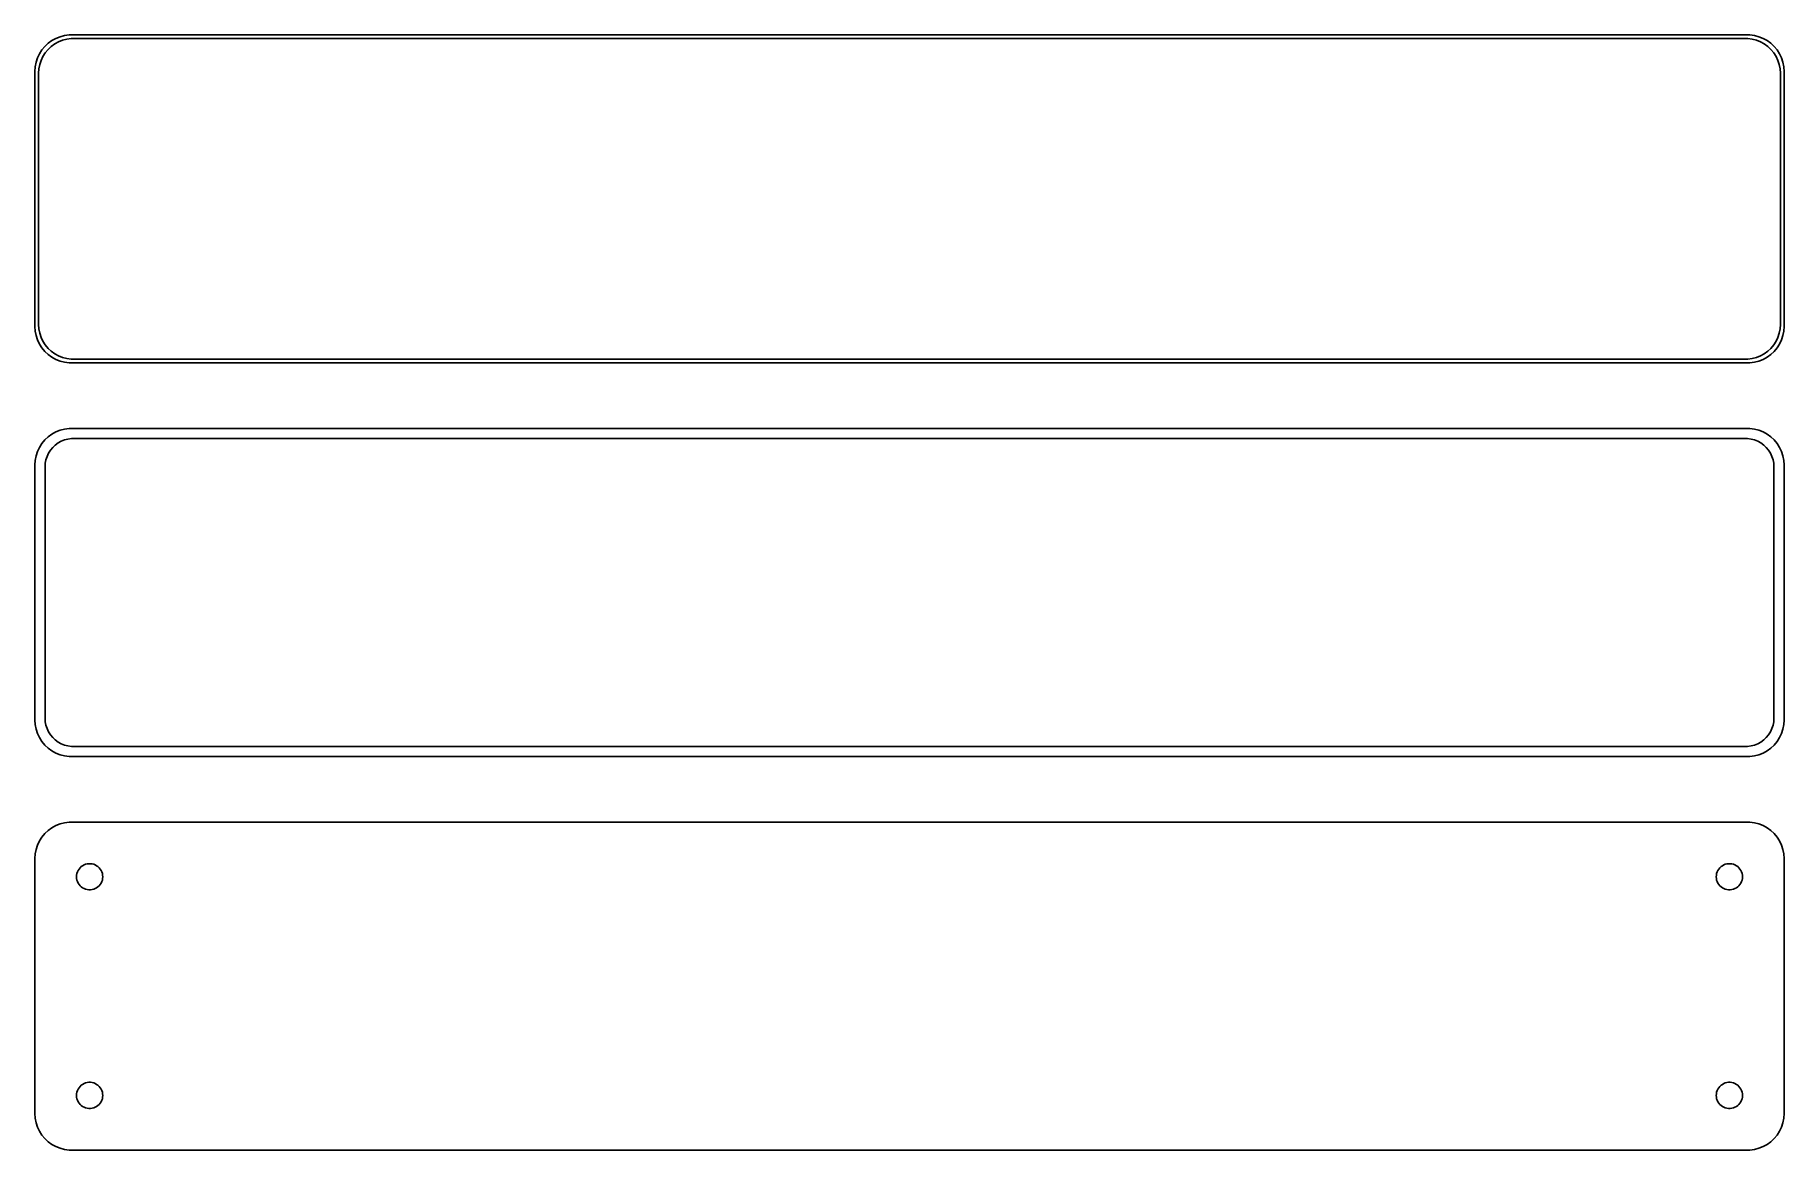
# Model space of a CAD drawing. Header units: metres. Extents: x -120 to 120, y 86 to 238.
import ezdxf

# ---------------------------------------------------------------- set-up
doc = ezdxf.new("R2010")
doc.units = ezdxf.units.M

msp = doc.modelspace()

# ---------------------------------------------------------------- linework, layer by layer
for p, q in [((-117.679, 237.722), (-118.187, 237.353)), ((-117.129, 238.024), (-117.679, 237.722)), ((-116.545, 238.255), (-117.129, 238.024)), ((-116.772, 237.548), (-116.218, 237.768)), ((-115.937, 238.411), (-116.545, 238.255)), ((-116.218, 237.768), (-115.64, 237.916)), ((-115.314, 238.49), (-115.937, 238.411)), ((-115.64, 237.916), (-115.048, 237.991)), ((115.314, 238.49), (-115.314, 238.49)), ((-115.048, 237.991), (115.048, 237.991)), ((115.048, 237.991), (115.64, 237.916)), ((115.937, 238.411), (115.314, 238.49)), ((115.64, 237.916), (116.218, 237.768)), ((116.545, 238.255), (115.937, 238.411)), ((116.218, 237.768), (116.772, 237.548)), ((117.129, 238.024), (116.545, 238.255)), ((117.679, 237.722), (117.129, 238.024)), ((118.187, 237.353), (117.679, 237.722)), ((-119.649, 235.341), (-119.843, 234.743)), ((-119.382, 235.909), (-119.649, 235.341)), ((-119.045, 236.439), (-119.382, 235.909)), ((-119.166, 234.999), (-118.912, 235.538)), ((-118.645, 236.923), (-119.045, 236.439)), ((-118.912, 235.538), (-118.593, 236.042)), ((-118.187, 237.353), (-118.645, 236.923)), ((-118.593, 236.042), (-118.213, 236.502)), ((-118.213, 236.502), (-117.778, 236.91)), ((-117.778, 236.91), (-117.295, 237.261)), ((-117.295, 237.261), (-116.772, 237.548)), ((116.772, 237.548), (117.295, 237.261)), ((117.295, 237.261), (117.778, 236.91)), ((117.778, 236.91), (118.213, 236.502)), ((118.645, 236.923), (118.187, 237.353)), ((118.213, 236.502), (118.593, 236.042)), ((118.593, 236.042), (118.912, 235.538)), ((119.045, 236.439), (118.645, 236.923)), ((118.912, 235.538), (119.166, 234.999)), ((119.382, 235.909), (119.045, 236.439)), ((119.649, 235.341), (119.382, 235.909)), ((119.843, 234.743), (119.649, 235.341)), ((-119.961, 234.127), (-120, 233.5)), ((-120, 233.5), (-120, 198.5)), ((-119.843, 234.743), (-119.961, 234.127)), ((-119.5, 233.25), (-119.463, 233.845)), ((-119.5, 198.75), (-119.5, 233.25)), ((-119.463, 233.845), (-119.351, 234.431)), ((-119.351, 234.431), (-119.166, 234.999)), ((119.166, 234.999), (119.351, 234.431)), ((119.351, 234.431), (119.463, 233.845)), ((119.463, 233.845), (119.5, 233.25)), ((119.5, 233.25), (119.5, 198.75)), ((119.961, 234.127), (119.843, 234.743)), ((120, 233.5), (119.961, 234.127)), ((120, 198.5), (120, 233.5)), ((-120, 198.5), (-119.961, 197.873)), ((-119.961, 197.873), (-119.843, 197.257)), ((-119.843, 197.257), (-119.649, 196.659)), ((-119.463, 198.155), (-119.5, 198.75)), ((-119.351, 197.569), (-119.463, 198.155)), ((-119.166, 197.001), (-119.351, 197.569)), ((-118.912, 196.462), (-119.166, 197.001)), ((119.166, 197.001), (118.912, 196.462)), ((119.351, 197.569), (119.166, 197.001)), ((119.463, 198.155), (119.351, 197.569)), ((119.5, 198.75), (119.463, 198.155)), ((119.649, 196.659), (119.843, 197.257)), ((119.843, 197.257), (119.961, 197.873)), ((119.961, 197.873), (120, 198.5)), ((-119.649, 196.659), (-119.382, 196.091)), ((-119.382, 196.091), (-119.045, 195.561)), ((-119.045, 195.561), (-118.645, 195.077)), ((-118.593, 195.958), (-118.912, 196.462)), ((-118.645, 195.077), (-118.187, 194.647)), ((-118.213, 195.498), (-118.593, 195.958)), ((-117.778, 195.09), (-118.213, 195.498)), ((-118.187, 194.647), (-117.679, 194.278)), ((-117.295, 194.739), (-117.778, 195.09)), ((-116.772, 194.452), (-117.295, 194.739)), ((-116.218, 194.232), (-116.772, 194.452)), ((116.772, 194.452), (116.218, 194.232)), ((117.295, 194.739), (116.772, 194.452)), ((117.778, 195.09), (117.295, 194.739)), ((117.679, 194.278), (118.187, 194.647)), ((118.213, 195.498), (117.778, 195.09)), ((118.187, 194.647), (118.645, 195.077)), ((118.593, 195.958), (118.213, 195.498)), ((118.912, 196.462), (118.593, 195.958)), ((118.645, 195.077), (119.045, 195.561)), ((119.045, 195.561), (119.382, 196.091)), ((119.382, 196.091), (119.649, 196.659)), ((-117.679, 194.278), (-117.129, 193.976)), ((-117.129, 193.976), (-116.545, 193.745)), ((-116.545, 193.745), (-115.937, 193.589)), ((-115.64, 194.084), (-116.218, 194.232)), ((-115.937, 193.589), (-115.314, 193.51)), ((-115.048, 194.009), (-115.64, 194.084)), ((-115.314, 193.51), (115.314, 193.51)), ((115.048, 194.009), (-115.048, 194.009)), ((115.64, 194.084), (115.048, 194.009)), ((115.314, 193.51), (115.937, 193.589)), ((116.218, 194.232), (115.64, 194.084)), ((115.937, 193.589), (116.545, 193.745)), ((116.545, 193.745), (117.129, 193.976)), ((117.129, 193.976), (117.679, 194.278)), ((-119.045, 182.439), (-119.382, 181.909)), ((-118.645, 182.923), (-119.045, 182.439)), ((-118.187, 183.353), (-118.645, 182.923)), ((-117.679, 183.722), (-118.187, 183.353)), ((-117.129, 184.024), (-117.679, 183.722)), ((-117.216, 182.231), (-116.823, 182.517)), ((-116.545, 184.255), (-117.129, 184.024)), ((-116.823, 182.517), (-116.398, 182.751)), ((-115.937, 184.411), (-116.545, 184.255)), ((-116.398, 182.751), (-115.946, 182.93)), ((-115.946, 182.93), (-115.475, 183.051)), ((-115.314, 184.49), (-115.937, 184.411)), ((-115.475, 183.051), (-114.993, 183.112)), ((115.314, 184.49), (-115.314, 184.49)), ((-114.993, 183.112), (114.993, 183.112)), ((114.993, 183.112), (115.475, 183.051)), ((115.937, 184.411), (115.314, 184.49)), ((115.475, 183.051), (115.946, 182.93)), ((116.545, 184.255), (115.937, 184.411)), ((115.946, 182.93), (116.398, 182.751)), ((116.398, 182.751), (116.823, 182.517)), ((117.129, 184.024), (116.545, 184.255)), ((116.823, 182.517), (117.216, 182.231)), ((117.679, 183.722), (117.129, 184.024)), ((118.187, 183.353), (117.679, 183.722)), ((118.645, 182.923), (118.187, 183.353)), ((119.045, 182.439), (118.645, 182.923)), ((119.382, 181.909), (119.045, 182.439)), ((-119.961, 180.127), (-120, 179.5)), ((-119.843, 180.743), (-119.961, 180.127)), ((-119.649, 181.341), (-119.843, 180.743)), ((-119.382, 181.909), (-119.649, 181.341)), ((-118.589, 179.735), (-118.498, 180.212)), ((-118.498, 180.212), (-118.348, 180.674)), ((-118.348, 180.674), (-118.141, 181.114)), ((-118.141, 181.114), (-117.88, 181.524)), ((-117.88, 181.524), (-117.571, 181.899)), ((-117.571, 181.899), (-117.216, 182.231)), ((117.216, 182.231), (117.571, 181.899)), ((117.571, 181.899), (117.88, 181.524)), ((117.88, 181.524), (118.141, 181.114)), ((118.141, 181.114), (118.348, 180.674)), ((118.348, 180.674), (118.498, 180.212)), ((118.498, 180.212), (118.589, 179.735)), ((119.649, 181.341), (119.382, 181.909)), ((119.843, 180.743), (119.649, 181.341)), ((119.961, 180.127), (119.843, 180.743)), ((120, 179.5), (119.961, 180.127)), ((-120, 179.5), (-120, 144.5)), ((-118.619, 179.25), (-118.589, 179.735)), ((-118.619, 144.75), (-118.619, 179.25)), ((118.589, 179.735), (118.619, 179.25)), ((118.619, 179.25), (118.619, 144.75)), ((120, 144.5), (120, 179.5)), ((-120, 144.5), (-119.961, 143.873)), ((-118.589, 144.265), (-118.619, 144.75)), ((-118.498, 143.788), (-118.589, 144.265)), ((118.589, 144.265), (118.498, 143.788)), ((118.619, 144.75), (118.589, 144.265)), ((119.961, 143.873), (120, 144.5)), ((-119.961, 143.873), (-119.843, 143.257)), ((-119.843, 143.257), (-119.649, 142.659)), ((-119.649, 142.659), (-119.382, 142.091)), ((-119.382, 142.091), (-119.045, 141.561)), ((-118.348, 143.326), (-118.498, 143.788)), ((-118.141, 142.886), (-118.348, 143.326)), ((-117.88, 142.476), (-118.141, 142.886)), ((-117.571, 142.101), (-117.88, 142.476)), ((-117.216, 141.769), (-117.571, 142.101)), ((-116.823, 141.483), (-117.216, 141.769)), ((117.216, 141.769), (116.823, 141.483)), ((117.571, 142.101), (117.216, 141.769)), ((117.88, 142.476), (117.571, 142.101)), ((118.141, 142.886), (117.88, 142.476)), ((118.348, 143.326), (118.141, 142.886)), ((118.498, 143.788), (118.348, 143.326)), ((119.045, 141.561), (119.382, 142.091)), ((119.382, 142.091), (119.649, 142.659)), ((119.649, 142.659), (119.843, 143.257)), ((119.843, 143.257), (119.961, 143.873)), ((-119.045, 141.561), (-118.645, 141.077)), ((-118.645, 141.077), (-118.187, 140.647)), ((-118.187, 140.647), (-117.679, 140.278)), ((-117.679, 140.278), (-117.129, 139.976)), ((-117.129, 139.976), (-116.545, 139.745)), ((-116.398, 141.249), (-116.823, 141.483)), ((-116.545, 139.745), (-115.937, 139.589)), ((-115.946, 141.07), (-116.398, 141.249)), ((-115.475, 140.949), (-115.946, 141.07)), ((-115.937, 139.589), (-115.314, 139.51)), ((-114.993, 140.888), (-115.475, 140.949)), ((-115.314, 139.51), (115.314, 139.51)), ((114.993, 140.888), (-114.993, 140.888)), ((115.475, 140.949), (114.993, 140.888)), ((115.314, 139.51), (115.937, 139.589)), ((115.946, 141.07), (115.475, 140.949)), ((115.937, 139.589), (116.545, 139.745)), ((116.398, 141.249), (115.946, 141.07)), ((116.823, 141.483), (116.398, 141.249)), ((116.545, 139.745), (117.129, 139.976)), ((117.129, 139.976), (117.679, 140.278)), ((117.679, 140.278), (118.187, 140.647)), ((118.187, 140.647), (118.645, 141.077)), ((118.645, 141.077), (119.045, 141.561)), ((-117.679, 129.722), (-118.187, 129.353)), ((-117.129, 130.024), (-117.679, 129.722)), ((-116.545, 130.255), (-117.129, 130.024)), ((-115.937, 130.411), (-116.545, 130.255)), ((-115.314, 130.49), (-115.937, 130.411)), ((115.314, 130.49), (-115.314, 130.49)), ((115.937, 130.411), (115.314, 130.49)), ((116.545, 130.255), (115.937, 130.411)), ((117.129, 130.024), (116.545, 130.255)), ((117.679, 129.722), (117.129, 130.024)), ((118.187, 129.353), (117.679, 129.722)), ((-119.649, 127.341), (-119.843, 126.743)), ((-119.382, 127.909), (-119.649, 127.341)), ((-119.045, 128.439), (-119.382, 127.909)), ((-118.645, 128.923), (-119.045, 128.439)), ((-118.187, 129.353), (-118.645, 128.923)), ((118.645, 128.923), (118.187, 129.353)), ((119.045, 128.439), (118.645, 128.923)), ((119.382, 127.909), (119.045, 128.439)), ((119.649, 127.341), (119.382, 127.909)), ((119.843, 126.743), (119.649, 127.341)), ((-119.961, 126.127), (-120, 125.5)), ((-120, 125.5), (-120, 90.5)), ((-119.843, 126.743), (-119.961, 126.127)), ((119.961, 126.127), (119.843, 126.743)), ((120, 125.5), (119.961, 126.127)), ((120, 90.5), (120, 125.5)), ((-114.3, 123), (-114.286, 123.226)), ((-114.286, 122.774), (-114.3, 123)), ((-114.286, 123.226), (-114.243, 123.448)), ((-114.243, 122.552), (-114.286, 122.774)), ((-114.243, 123.448), (-114.174, 123.663)), ((-114.174, 122.337), (-114.243, 122.552)), ((-114.174, 123.663), (-114.077, 123.867)), ((-114.077, 123.867), (-113.956, 124.058)), ((-113.956, 124.058), (-113.812, 124.232)), ((-113.812, 124.232), (-113.647, 124.387)), ((-113.647, 124.387), (-113.464, 124.52)), ((-113.464, 124.52), (-113.266, 124.629)), ((-113.266, 124.629), (-113.056, 124.712)), ((-113.056, 124.712), (-112.837, 124.768)), ((-112.837, 124.768), (-112.613, 124.796)), ((-112.613, 124.796), (-112.387, 124.796)), ((-112.387, 124.796), (-112.163, 124.768)), ((-112.163, 124.768), (-111.944, 124.712)), ((-111.944, 124.712), (-111.734, 124.629)), ((-111.734, 124.629), (-111.536, 124.52)), ((-111.536, 124.52), (-111.353, 124.387)), ((-111.353, 124.387), (-111.188, 124.232)), ((-111.188, 124.232), (-111.044, 124.058)), ((-111.044, 124.058), (-110.923, 123.867)), ((-110.923, 123.867), (-110.826, 123.663)), ((-110.826, 123.663), (-110.757, 123.448)), ((-110.757, 122.552), (-110.826, 122.337)), ((-110.757, 123.448), (-110.714, 123.226)), ((-110.714, 122.774), (-110.757, 122.552)), ((-110.714, 123.226), (-110.7, 123)), ((-110.7, 123), (-110.714, 122.774)), ((110.7, 123), (110.714, 123.226)), ((110.714, 122.774), (110.7, 123)), ((110.714, 123.226), (110.757, 123.448)), ((110.757, 122.552), (110.714, 122.774)), ((110.757, 123.448), (110.826, 123.663)), ((110.826, 122.337), (110.757, 122.552)), ((110.826, 123.663), (110.923, 123.867)), ((110.923, 123.867), (111.044, 124.058)), ((111.044, 124.058), (111.188, 124.232)), ((111.188, 124.232), (111.353, 124.387)), ((111.353, 124.387), (111.536, 124.52)), ((111.536, 124.52), (111.734, 124.629)), ((111.734, 124.629), (111.944, 124.712)), ((111.944, 124.712), (112.163, 124.768)), ((112.163, 124.768), (112.387, 124.796)), ((112.387, 124.796), (112.613, 124.796)), ((112.613, 124.796), (112.837, 124.768)), ((112.837, 124.768), (113.056, 124.712)), ((113.056, 124.712), (113.266, 124.629)), ((113.266, 124.629), (113.464, 124.52)), ((113.464, 124.52), (113.647, 124.387)), ((113.647, 124.387), (113.812, 124.232)), ((113.812, 124.232), (113.956, 124.058)), ((113.956, 124.058), (114.077, 123.867)), ((114.077, 123.867), (114.174, 123.663)), ((114.174, 123.663), (114.243, 123.448)), ((114.243, 122.552), (114.174, 122.337)), ((114.243, 123.448), (114.286, 123.226)), ((114.286, 122.774), (114.243, 122.552)), ((114.286, 123.226), (114.3, 123)), ((114.3, 123), (114.286, 122.774)), ((-114.077, 122.133), (-114.174, 122.337)), ((-113.956, 121.942), (-114.077, 122.133)), ((-113.812, 121.768), (-113.956, 121.942)), ((-113.647, 121.613), (-113.812, 121.768)), ((-113.464, 121.48), (-113.647, 121.613)), ((-113.266, 121.371), (-113.464, 121.48)), ((-113.056, 121.288), (-113.266, 121.371)), ((-112.837, 121.232), (-113.056, 121.288)), ((-112.613, 121.204), (-112.837, 121.232)), ((-112.387, 121.204), (-112.613, 121.204)), ((-112.163, 121.232), (-112.387, 121.204)), ((-111.944, 121.288), (-112.163, 121.232)), ((-111.734, 121.371), (-111.944, 121.288)), ((-111.536, 121.48), (-111.734, 121.371)), ((-111.353, 121.613), (-111.536, 121.48)), ((-111.188, 121.768), (-111.353, 121.613)), ((-111.044, 121.942), (-111.188, 121.768)), ((-110.923, 122.133), (-111.044, 121.942)), ((-110.826, 122.337), (-110.923, 122.133)), ((110.923, 122.133), (110.826, 122.337)), ((111.044, 121.942), (110.923, 122.133)), ((111.188, 121.768), (111.044, 121.942)), ((111.353, 121.613), (111.188, 121.768)), ((111.536, 121.48), (111.353, 121.613)), ((111.734, 121.371), (111.536, 121.48)), ((111.944, 121.288), (111.734, 121.371)), ((112.163, 121.232), (111.944, 121.288)), ((112.387, 121.204), (112.163, 121.232)), ((112.613, 121.204), (112.387, 121.204)), ((112.837, 121.232), (112.613, 121.204)), ((113.056, 121.288), (112.837, 121.232)), ((113.266, 121.371), (113.056, 121.288)), ((113.464, 121.48), (113.266, 121.371)), ((113.647, 121.613), (113.464, 121.48)), ((113.812, 121.768), (113.647, 121.613)), ((113.956, 121.942), (113.812, 121.768)), ((114.077, 122.133), (113.956, 121.942)), ((114.174, 122.337), (114.077, 122.133)), ((-114.243, 93.4476), (-114.174, 93.6626)), ((-114.174, 93.6626), (-114.077, 93.8672)), ((-114.077, 93.8672), (-113.956, 94.058)), ((-113.956, 94.058), (-113.812, 94.2322)), ((-113.812, 94.2322), (-113.647, 94.3869)), ((-113.647, 94.3869), (-113.464, 94.5198)), ((-113.464, 94.5198), (-113.266, 94.6287)), ((-113.266, 94.6287), (-113.056, 94.7119)), ((-113.056, 94.7119), (-112.837, 94.7681)), ((-112.837, 94.7681), (-112.613, 94.7964)), ((-112.613, 94.7964), (-112.387, 94.7964)), ((-112.387, 94.7964), (-112.163, 94.7681)), ((-112.163, 94.7681), (-111.944, 94.7119)), ((-111.944, 94.7119), (-111.734, 94.6287)), ((-111.734, 94.6287), (-111.536, 94.5198)), ((-111.536, 94.5198), (-111.353, 94.3869)), ((-111.353, 94.3869), (-111.188, 94.2322)), ((-111.188, 94.2322), (-111.044, 94.058)), ((-111.044, 94.058), (-110.923, 93.8672)), ((-110.923, 93.8672), (-110.826, 93.6626)), ((-110.826, 93.6626), (-110.757, 93.4476)), ((110.757, 93.4476), (110.826, 93.6626)), ((110.826, 93.6626), (110.923, 93.8672)), ((110.923, 93.8672), (111.044, 94.058)), ((111.044, 94.058), (111.188, 94.2322)), ((111.188, 94.2322), (111.353, 94.3869)), ((111.353, 94.3869), (111.536, 94.5198)), ((111.536, 94.5198), (111.734, 94.6287)), ((111.734, 94.6287), (111.944, 94.7119)), ((111.944, 94.7119), (112.163, 94.7681)), ((112.163, 94.7681), (112.387, 94.7964)), ((112.387, 94.7964), (112.613, 94.7964)), ((112.613, 94.7964), (112.837, 94.7681)), ((112.837, 94.7681), (113.056, 94.7119)), ((113.056, 94.7119), (113.266, 94.6287)), ((113.266, 94.6287), (113.464, 94.5198)), ((113.464, 94.5198), (113.647, 94.3869)), ((113.647, 94.3869), (113.812, 94.2322)), ((113.812, 94.2322), (113.956, 94.058)), ((113.956, 94.058), (114.077, 93.8672)), ((114.077, 93.8672), (114.174, 93.6626)), ((114.174, 93.6626), (114.243, 93.4476)), ((-114.3, 93), (-114.286, 93.2256)), ((-114.286, 92.7744), (-114.3, 93)), ((-114.286, 93.2256), (-114.243, 93.4476)), ((-114.243, 92.5524), (-114.286, 92.7744)), ((-114.174, 92.3374), (-114.243, 92.5524)), ((-114.077, 92.1329), (-114.174, 92.3374)), ((-113.956, 91.942), (-114.077, 92.1329)), ((-113.812, 91.7678), (-113.956, 91.942)), ((-113.647, 91.6131), (-113.812, 91.7678)), ((-113.464, 91.4802), (-113.647, 91.6131)), ((-113.266, 91.3713), (-113.464, 91.4802)), ((-113.056, 91.2881), (-113.266, 91.3713)), ((-112.837, 91.2319), (-113.056, 91.2881)), ((-112.613, 91.2036), (-112.837, 91.2319)), ((-112.387, 91.2036), (-112.613, 91.2036)), ((-112.163, 91.2319), (-112.387, 91.2036)), ((-111.944, 91.2881), (-112.163, 91.2319)), ((-111.734, 91.3713), (-111.944, 91.2881)), ((-111.536, 91.4802), (-111.734, 91.3713)), ((-111.353, 91.6131), (-111.536, 91.4802)), ((-111.188, 91.7678), (-111.353, 91.6131)), ((-111.044, 91.942), (-111.188, 91.7678)), ((-110.923, 92.1329), (-111.044, 91.942)), ((-110.826, 92.3374), (-110.923, 92.1329)), ((-110.757, 92.5524), (-110.826, 92.3374)), ((-110.757, 93.4476), (-110.714, 93.2256)), ((-110.714, 92.7744), (-110.757, 92.5524)), ((-110.714, 93.2256), (-110.7, 93)), ((-110.7, 93), (-110.714, 92.7744)), ((110.7, 93), (110.714, 93.2256)), ((110.714, 92.7744), (110.7, 93)), ((110.714, 93.2256), (110.757, 93.4476)), ((110.757, 92.5524), (110.714, 92.7744)), ((110.826, 92.3374), (110.757, 92.5524)), ((110.923, 92.1329), (110.826, 92.3374)), ((111.044, 91.942), (110.923, 92.1329)), ((111.188, 91.7678), (111.044, 91.942)), ((111.353, 91.6131), (111.188, 91.7678)), ((111.536, 91.4802), (111.353, 91.6131)), ((111.734, 91.3713), (111.536, 91.4802)), ((111.944, 91.2881), (111.734, 91.3713)), ((112.163, 91.2319), (111.944, 91.2881)), ((112.387, 91.2036), (112.163, 91.2319)), ((112.613, 91.2036), (112.387, 91.2036)), ((112.837, 91.2319), (112.613, 91.2036)), ((113.056, 91.2881), (112.837, 91.2319)), ((113.266, 91.3713), (113.056, 91.2881)), ((113.464, 91.4802), (113.266, 91.3713)), ((113.647, 91.6131), (113.464, 91.4802)), ((113.812, 91.7678), (113.647, 91.6131)), ((113.956, 91.942), (113.812, 91.7678)), ((114.077, 92.1329), (113.956, 91.942)), ((114.174, 92.3374), (114.077, 92.1329)), ((114.243, 92.5524), (114.174, 92.3374)), ((114.243, 93.4476), (114.286, 93.2256)), ((114.286, 92.7744), (114.243, 92.5524)), ((114.286, 93.2256), (114.3, 93)), ((114.3, 93), (114.286, 92.7744)), ((-120, 90.5), (-119.961, 89.8733)), ((-119.961, 89.8733), (-119.843, 89.2566)), ((-119.843, 89.2566), (-119.649, 88.6594)), ((119.649, 88.6594), (119.843, 89.2566)), ((119.843, 89.2566), (119.961, 89.8733)), ((119.961, 89.8733), (120, 90.5)), ((-119.649, 88.6594), (-119.382, 88.0912)), ((-119.382, 88.0912), (-119.045, 87.5611)), ((-119.045, 87.5611), (-118.645, 87.0773)), ((-118.645, 87.0773), (-118.187, 86.6474)), ((-118.187, 86.6474), (-117.679, 86.2784)), ((117.679, 86.2784), (118.187, 86.6474)), ((118.187, 86.6474), (118.645, 87.0773)), ((118.645, 87.0773), (119.045, 87.5611)), ((119.045, 87.5611), (119.382, 88.0912)), ((119.382, 88.0912), (119.649, 88.6594)), ((-117.679, 86.2784), (-117.129, 85.9759)), ((-117.129, 85.9759), (-116.545, 85.7447)), ((-116.545, 85.7447), (-115.937, 85.5886)), ((-115.937, 85.5886), (-115.314, 85.5099)), ((-115.314, 85.5099), (115.314, 85.5099)), ((115.314, 85.5099), (115.937, 85.5886)), ((115.937, 85.5886), (116.545, 85.7447)), ((116.545, 85.7447), (117.129, 85.9759)), ((117.129, 85.9759), (117.679, 86.2784))]:
    msp.add_line(p, q)

doc.saveas('drawing.dxf')
